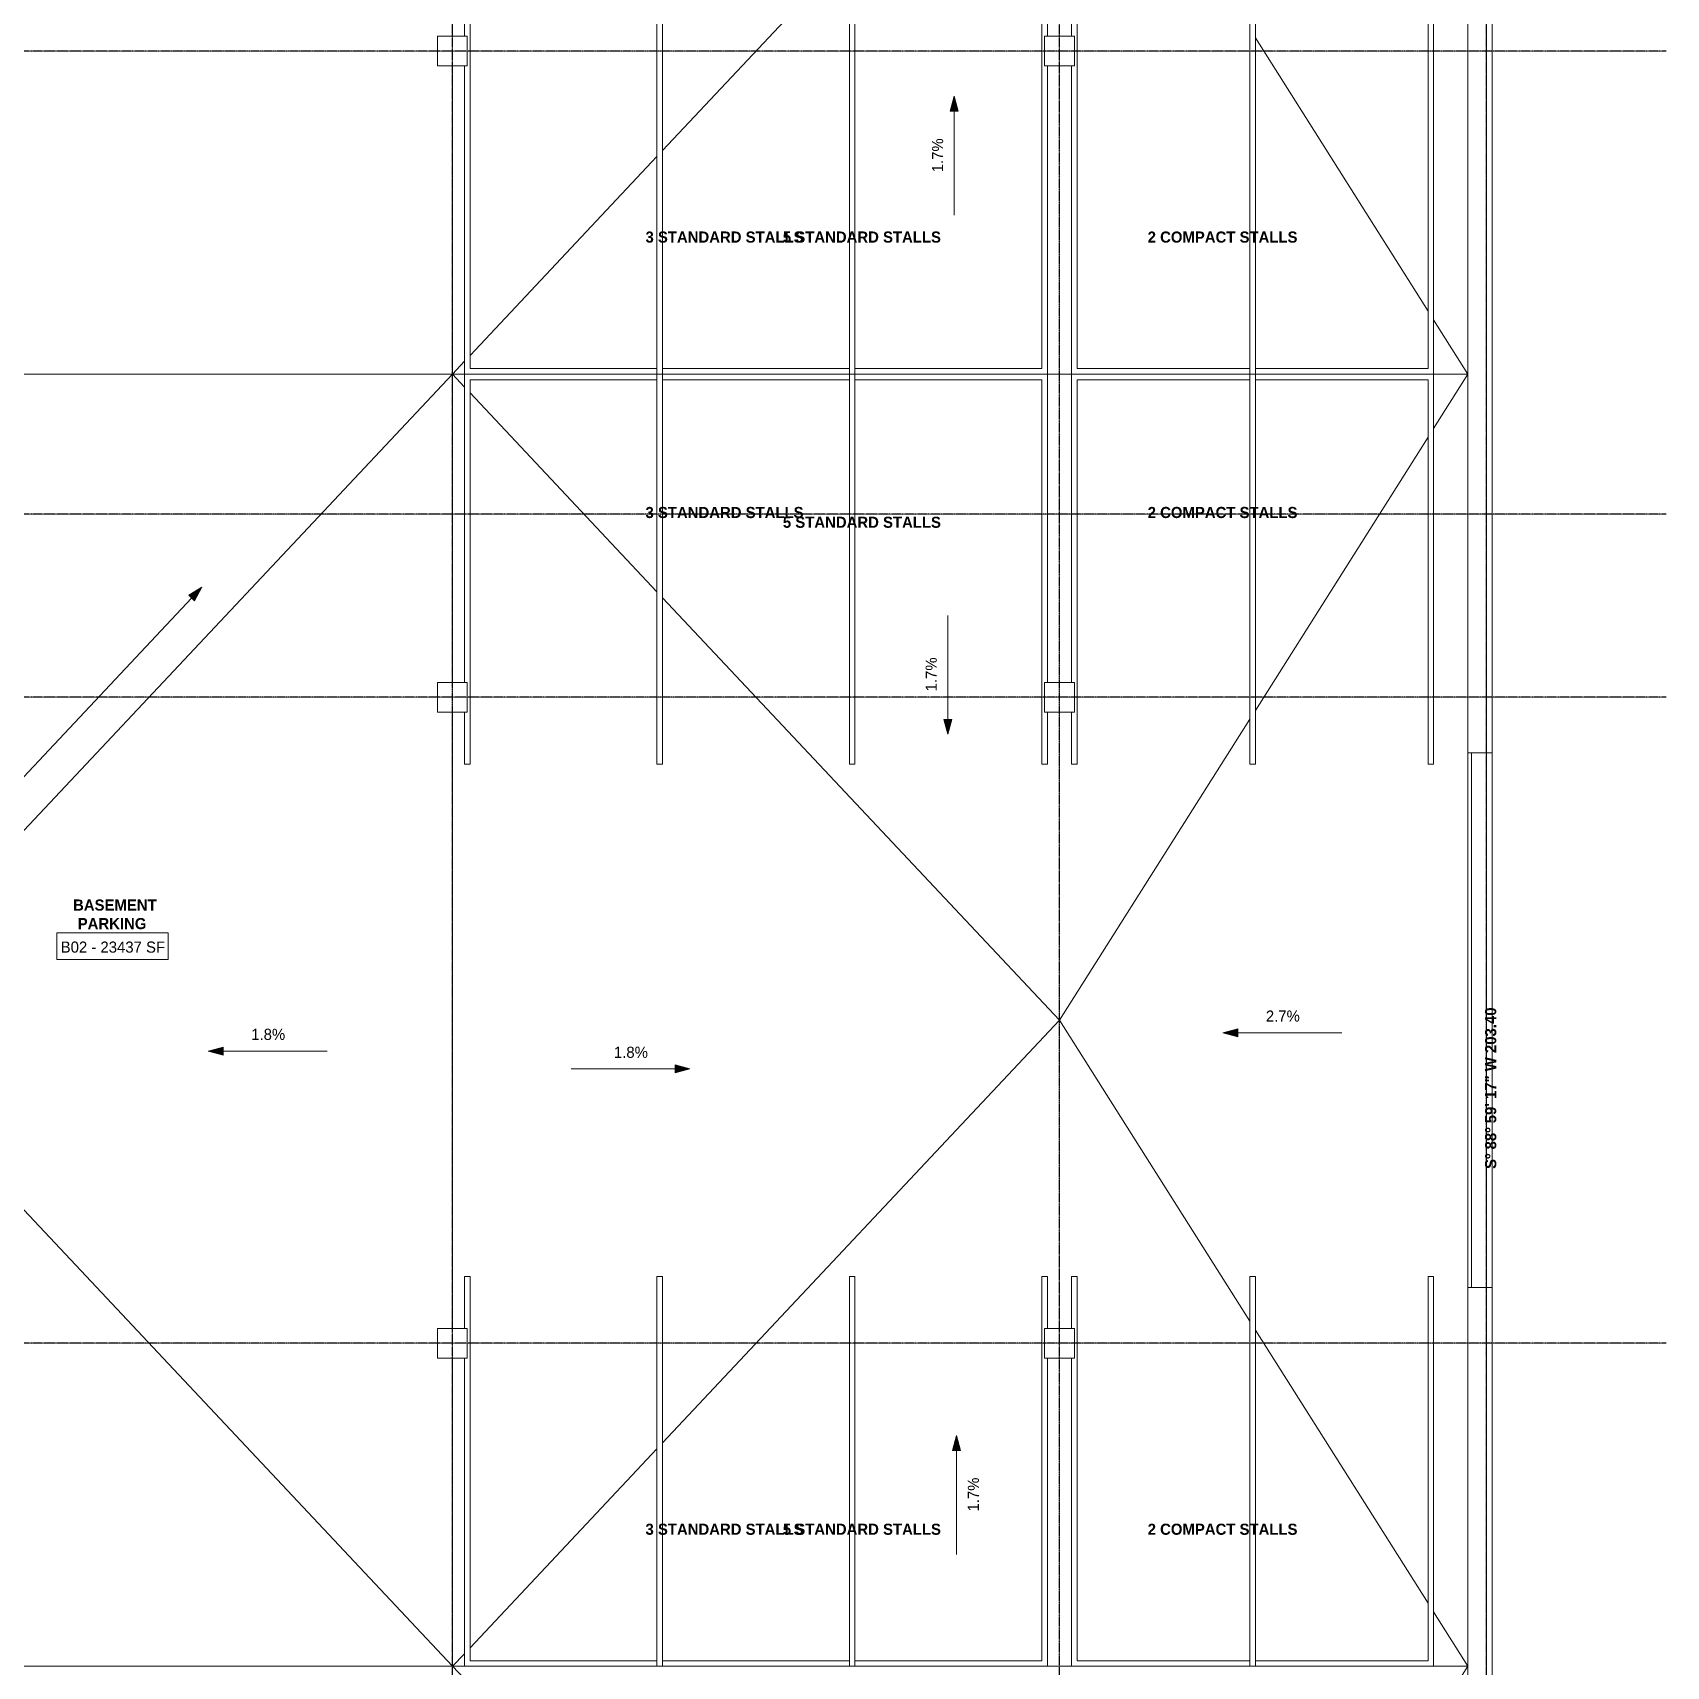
# Model space of a CAD drawing. Header units: inches. Extents: x -4110 to -1846, y 9754 to 12280.
# Drawn here: x -2726 to -1846, y 10665 to 11545 of the extents above; entities that cross this region are included whole.
import ezdxf

# ---------------------------------------------------------------- set-up
doc = ezdxf.new("R2010")
doc.units = ezdxf.units.IN
doc.header["$MEASUREMENT"] = 0
doc.linetypes.add('Grid Line 1_2_', pattern=[0.875, 0.5, -0.125, 0.125, -0.125])
for name, color, linetype, lineweight in [('0-1', 7, 'Continuous', 5), ('0-3', 8, 'Continuous', 9), ('A-ANNO-NOTE', 131, 'Continuous', 9), ('A-AREA-IDEN', 2, 'Continuous', 9), ('A-FLOR-1', 8, 'Continuous', 9), ('A-FLOR-2', 250, 'Continuous', 9), ('A-GENM-1', 250, 'Continuous', 9), ('G-ANNO-DIMS', 111, 'Continuous', 9), ('G-ANNO-TEXT-1', 147, 'Continuous', 20), ('S-COLS-1', 250, 'Continuous', 9), ('S-FNDN-1', 250, 'Continuous', 9), ('S-GRID-1', 1, 'Grid Line 1_2_', 30)]:
    doc.layers.add(name, color=color, linetype=linetype, lineweight=lineweight)
doc.styles.add('Century Gothic', font='ufonts.com_century-gothic.ttf', dxfattribs={"height": 6})
doc.styles.add('Century Gothic_B', font='GOTHICB.TTF', dxfattribs={"height": 6})

# ---------------------------------------------------------------- blocks, each defined once
blk = doc.blocks.new('CTR - 1st Phase - Shell_rvt-1-ENLARGED FLOOR PLAN - BASEMENT')
at = {"layer": 'A-FLOR-1'}
for p, q in [((-2387.16, 11481.63), (-2173.32, 11709.19)), ((-2500.32, 11543.19), (-2500.32, 11550.83)), ((-2067.82, 11542.31), (-1974.82, 11395.2)), ((-2500.32, 11361.19), (-2500.32, 11527.19)), ((-2490.82, 11371.3), (-2390.16, 11478.43)), ((-1971.82, 11390.45), (-1953.32, 11361.19)), ((-2827.32, 11013.19), (-2500.32, 11361.19)), ((-2500.32, 11361.19), (-2827.32, 11361.19)), ((-2500.32, 11361.19), (-2493.82, 11368.11)), ((-2493.82, 11354.27), (-2500.32, 11361.19)), ((-2500.32, 11195.19), (-2500.32, 11361.19)), ((-2493.82, 11361.19), (-2500.32, 11361.19)), ((-2166.82, 11361.19), (-2179.82, 11361.19)), ((-1971.82, 11331.93), (-1953.32, 11361.19)), ((-1953.32, 11361.19), (-1971.82, 11361.19)), ((-2390.16, 11243.95), (-2490.82, 11351.08)), ((-2067.82, 11180.07), (-1974.82, 11327.18)), ((-2173.32, 11013.19), (-2387.16, 11240.75)), ((-2500.32, 10847.19), (-2500.32, 11179.19)), ((-2173.32, 11013.19), (-2070.82, 11175.33)), ((-2500.32, 10665.35), (-2827.32, 11013.19)), ((-2173.32, 11013.19), (-2387.16, 10785.54)), ((-2070.82, 10851.06), (-2173.32, 11013.19)), ((-1974.82, 10699.21), (-2067.82, 10846.32)), ((-2500.32, 10665.35), (-2500.32, 10831.19)), ((-2390.16, 10782.35), (-2490.82, 10675.18)), ((-1953.32, 10665.21), (-1971.82, 10694.47)), ((-2500.32, 10665.35), (-2833.82, 10665.2)), ((-2500.32, 10665.06), (-2500.32, 10665.35)), ((-2500.19, 10665.21), (-2500.32, 10665.35)), ((-2500.19, 10665.21), (-2500.32, 10665.06)), ((-2493.82, 10671.98), (-2500.19, 10665.21)), ((-2493.82, 10658.43), (-2500.19, 10665.21)), ((-2500.19, 10665.21), (-2493.82, 10665.21)), ((-2179.82, 10665.21), (-2166.82, 10665.21)), ((-1971.82, 10665.21), (-1953.32, 10665.21)), ((-1953.32, 10665.21), (-1971.82, 10635.95))]:
    blk.add_line(p, q, dxfattribs=at)
at = {"layer": 'A-FLOR-2'}
blk.add_line((-1953.32, 11157.19), (-1953.32, 10869.19), dxfattribs=at)
at = {"layer": 'S-FNDN-1'}
for p, q in [((-1943.32, 11565.19), (-1943.32, 11157.19)), ((-1940.32, 11157.19), (-1940.32, 11565.19)), ((-1943.32, 11157.19), (-1940.32, 11157.19)), ((-1940.32, 11157.19), (-1943.32, 11157.19)), ((-1943.32, 11157.19), (-1943.32, 10869.19)), ((-1940.32, 10869.19), (-1940.32, 11157.19)), ((-1940.32, 10869.19), (-1943.32, 10869.19)), ((-1943.32, 10869.19), (-1943.32, 10461.19)), ((-1943.32, 10869.19), (-1940.32, 10869.19)), ((-1940.32, 10461.19), (-1940.32, 10869.19))]:
    blk.add_line(p, q, dxfattribs=at)
blk = doc.blocks.new('034100 - Precast Structural Concrete - Column - Corbels - 16_x16_-2331172-ENLARGED FLOOR PLAN - BASEMENT')
at = {"layer": 'S-COLS-1'}
for p, q in [((-8.91, 8.98), (-8.98, 8.98)), ((-8.98, 8.98), (-8.98, -7.02)), ((6.94, 8.98), (-8.91, 8.98)), ((7.02, 8.98), (6.94, 8.98)), ((7.02, -7.02), (7.02, 8.98)), ((-8.98, -7.02), (-8.91, -7.02)), ((-8.91, -7.02), (6.94, -7.02)), ((6.94, -7.02), (7.02, -7.02))]:
    blk.add_line(p, q, dxfattribs=at)
blk = doc.blocks.new('034100 - Precast Structural Concrete - Column - Corbels - 16_x16_-2331168-ENLARGED FLOOR PLAN - BASEMENT')
at = {"layer": 'S-COLS-1'}
for p, q in [((-8.91, 8.98), (-8.98, 8.98)), ((-8.98, 8.98), (-8.98, -7.02)), ((6.94, 8.98), (-8.91, 8.98)), ((7.02, 8.98), (6.94, 8.98)), ((7.02, -7.02), (7.02, 8.98)), ((-8.98, -7.02), (-8.91, -7.02)), ((-8.91, -7.02), (6.94, -7.02)), ((6.94, -7.02), (7.02, -7.02))]:
    blk.add_line(p, q, dxfattribs=at)
blk = doc.blocks.new('034100 - Precast Structural Concrete - Column - Corbels - 16_x16_-2331170-ENLARGED FLOOR PLAN - BASEMENT')
at = {"layer": 'S-COLS-1'}
for p, q in [((-8.91, 8.98), (-8.98, 8.98)), ((-8.98, 8.98), (-8.98, -7.02)), ((6.94, 8.98), (-8.91, 8.98)), ((7.02, 8.98), (6.94, 8.98)), ((7.02, -7.02), (7.02, 8.98)), ((-8.98, -7.02), (-8.91, -7.02)), ((-8.91, -7.02), (6.94, -7.02)), ((6.94, -7.02), (7.02, -7.02))]:
    blk.add_line(p, q, dxfattribs=at)
blk = doc.blocks.new('CTR - 1st Phase - Structure_rvt-1-ENLARGED FLOOR PLAN - BASEMENT')
at = {"layer": 'S-COLS-1'}
for p, q in [((-2165.32, 11543.19), (-2181.32, 11543.19)), ((-2181.32, 11543.19), (-2181.32, 11543.11)), ((-2181.32, 11543.11), (-2181.32, 11527.27)), ((-2165.32, 11543.11), (-2165.32, 11543.19)), ((-2165.32, 11527.27), (-2165.32, 11543.11)), ((-2181.32, 11527.27), (-2181.32, 11527.19)), ((-2181.32, 11527.19), (-2165.32, 11527.19)), ((-2165.32, 11527.19), (-2165.32, 11527.27)), ((-2165.32, 11195.19), (-2181.32, 11195.19)), ((-2181.32, 11195.19), (-2181.32, 11195.11)), ((-2181.32, 11195.11), (-2181.32, 11179.27)), ((-2165.32, 11195.11), (-2165.32, 11195.19)), ((-2165.32, 11179.27), (-2165.32, 11195.11)), ((-2181.32, 11179.27), (-2181.32, 11179.19)), ((-2181.32, 11179.19), (-2165.32, 11179.19)), ((-2165.32, 11179.19), (-2165.32, 11179.27)), ((-2181.32, 10847.19), (-2181.32, 10847.11)), ((-2165.32, 10847.19), (-2181.32, 10847.19)), ((-2181.32, 10847.11), (-2181.32, 10831.27)), ((-2165.32, 10847.11), (-2165.32, 10847.19)), ((-2165.32, 10831.27), (-2165.32, 10847.11)), ((-2181.32, 10831.27), (-2181.32, 10831.19)), ((-2181.32, 10831.19), (-2165.32, 10831.19)), ((-2165.32, 10831.19), (-2165.32, 10831.27))]:
    blk.add_line(p, q, dxfattribs=at)
at = {"layer": 'S-FNDN-1'}
for p, q in [((-1953.32, 11559.19), (-1953.32, 11157.19)), ((-1943.32, 11157.19), (-1943.32, 11559.19)), ((-1953.32, 11157.19), (-1943.32, 11157.19)), ((-1943.32, 11157.19), (-1951.32, 11157.19)), ((-1951.32, 11157.19), (-1951.32, 10869.19)), ((-1943.32, 10869.19), (-1943.32, 11157.19)), ((-1943.32, 10869.19), (-1953.32, 10869.19)), ((-1953.32, 10869.19), (-1953.32, 10461.19)), ((-1951.32, 10869.19), (-1943.32, 10869.19)), ((-1943.32, 10461.19), (-1943.32, 10869.19))]:
    blk.add_line(p, q, dxfattribs=at)
at = {"layer": 'S-GRID-1'}
for p, q in [((-2500.32, 9772.61), (-2500.32, 12247.5)), ((-2173.32, 9772.61), (-2173.32, 12247.5)), ((-1943.32, 9772.61), (-1943.32, 12247.5)), ((-1846.46, 11535.19), (-4076.95, 11535.19)), ((-1846.46, 11285.79), (-4076.95, 11285.79)), ((-1846.46, 11187.19), (-4076.95, 11187.19)), ((-1846.46, 10839.19), (-4076.95, 10839.19))]:
    blk.add_line(p, q, dxfattribs=at)
at = {"layer": '0-3'}
for name, p, rotation in [('034100 - Precast Structural Concrete - Column - Corbels - 16_x16_-2331172-ENLARGED FLOOR PLAN - BASEMENT', (-2501.31, 11534.21), 269.9999999999963), ('034100 - Precast Structural Concrete - Column - Corbels - 16_x16_-2331170-ENLARGED FLOOR PLAN - BASEMENT', (-2501.31, 11186.21), 269.9999999999967), ('034100 - Precast Structural Concrete - Column - Corbels - 16_x16_-2331168-ENLARGED FLOOR PLAN - BASEMENT', (-2499.34, 10840.17), 90.0000000000016)]:
    blk.add_blockref(name, p, dxfattribs=dict(at, rotation=rotation))
blk = doc.blocks.new('Parking_Stall_Multiple - STANDARD-V4-ENLARGED FLOOR PLAN - BASEMENT')
at = {"layer": 'A-GENM-1'}
for p, q in [((166, 314), (0, 314)), ((0, 314), (0, 207.34)), ((3, 210.34), (3, 311)), ((3, 311), (210, 311)), ((210, 314), (182, 314)), ((210, 311), (210, 314)), ((210, 210.34), (0, 210.34)), ((0, 210.34), (0, 103.67)), ((0, 207.34), (210, 207.34)), ((210, 210.34), (3, 210.34)), ((3, 106.67), (3, 207.34)), ((3, 207.34), (210, 207.34)), ((210, 207.34), (210, 210.34)), ((210, 207.34), (210, 210.34)), ((210, 106.67), (0, 106.67)), ((0, 106.67), (0, 0)), ((210, 106.67), (3, 106.67)), ((210, 103.67), (210, 106.67)), ((210, 103.67), (210, 106.67)), ((0, 103.67), (210, 103.67)), ((3, 3), (3, 103.67)), ((3, 103.67), (210, 103.67)), ((210, 3), (3, 3)), ((210, 0), (210, 3)), ((0, 0), (166, 0)), ((182, 0), (210, 0))]:
    blk.add_line(p, q, dxfattribs=at)
blk = doc.blocks.new('Parking_Stall_Multiple - STANDARD-V5-ENLARGED FLOOR PLAN - BASEMENT')
at = {"layer": 'A-GENM-1'}
for p, q in [((166, 0), (0, 0)), ((0, 0), (0, -106.67)), ((210, 0), (182, 0)), ((210, -3), (210, 0)), ((3, -103.67), (3, -3)), ((3, -3), (210, -3)), ((210, -103.67), (0, -103.67)), ((0, -103.67), (0, -210.34)), ((210, -103.67), (3, -103.67)), ((210, -106.67), (210, -103.67)), ((210, -106.67), (210, -103.67)), ((0, -106.67), (210, -106.67)), ((3, -207.34), (3, -106.67)), ((3, -106.67), (210, -106.67)), ((210, -207.34), (0, -207.34)), ((0, -207.34), (0, -314)), ((0, -210.34), (210, -210.34)), ((210, -207.34), (3, -207.34)), ((3, -311), (3, -210.34)), ((3, -210.34), (210, -210.34)), ((210, -210.34), (210, -207.34)), ((210, -210.34), (210, -207.34)), ((0, -314), (166, -314)), ((210, -311), (3, -311)), ((182, -314), (210, -314)), ((210, -314), (210, -311))]:
    blk.add_line(p, q, dxfattribs=at)
blk = doc.blocks.new('Parking_Stall_Multiple - COMPACT-V6-ENLARGED FLOOR PLAN - BASEMENT')
at = {"layer": 'A-GENM-1'}
for p, q in [((210, 0), (0, 0)), ((0, 0), (0, -99)), ((210, -3), (210, 0)), ((3, -96), (3, -3)), ((3, -3), (210, -3)), ((210, -96), (0, -96)), ((0, -96), (0, -195)), ((210, -96), (3, -96)), ((210, -99), (210, -96)), ((210, -99), (210, -96)), ((0, -99), (210, -99)), ((3, -192), (3, -99)), ((3, -99), (210, -99)), ((210, -192), (3, -192)), ((210, -195), (210, -192)), ((0, -195), (166, -195)), ((182, -195), (210, -195))]:
    blk.add_line(p, q, dxfattribs=at)
blk = doc.blocks.new('Parking_Stall_Multiple - STANDARD-V7-ENLARGED FLOOR PLAN - BASEMENT')
at = {"layer": 'A-GENM-1'}
for p, q in [((166, 314), (0, 314)), ((0, 314), (0, 207.34)), ((3, 210.34), (3, 311)), ((3, 311), (210, 311)), ((210, 314), (182, 314)), ((210, 311), (210, 314)), ((210, 210.34), (0, 210.34)), ((0, 210.34), (0, 103.67)), ((0, 207.34), (210, 207.34)), ((210, 210.34), (3, 210.34)), ((3, 106.67), (3, 207.34)), ((3, 207.34), (210, 207.34)), ((210, 207.34), (210, 210.34)), ((210, 207.34), (210, 210.34)), ((210, 106.67), (0, 106.67)), ((0, 106.67), (0, 0)), ((210, 106.67), (3, 106.67)), ((210, 103.67), (210, 106.67)), ((210, 103.67), (210, 106.67)), ((0, 103.67), (210, 103.67)), ((3, 3), (3, 103.67)), ((3, 103.67), (210, 103.67)), ((210, 3), (3, 3)), ((210, 0), (210, 3)), ((0, 0), (166, 0)), ((182, 0), (210, 0))]:
    blk.add_line(p, q, dxfattribs=at)
blk = doc.blocks.new('Parking_Stall_Multiple - COMPACT-2287195-ENLARGED FLOOR PLAN - BASEMENT')
at = {"layer": 'A-GENM-1'}
for p, q in [((166, 195), (0, 195)), ((0, 195), (0, 96)), ((210, 195), (182, 195)), ((210, 192), (210, 195)), ((3, 99), (3, 192)), ((3, 192), (210, 192)), ((210, 99), (0, 99)), ((0, 99), (0, 0)), ((210, 99), (3, 99)), ((210, 96), (210, 99)), ((210, 96), (210, 99)), ((0, 96), (210, 96)), ((3, 3), (3, 96)), ((3, 96), (210, 96)), ((210, 3), (3, 3)), ((210, 0), (210, 3)), ((0, 0), (210, 0))]:
    blk.add_line(p, q, dxfattribs=at)

msp = doc.modelspace()

# ---------------------------------------------------------------- hatches: boundary and pattern name
at = {"layer": 'A-ANNO-NOTE'}
msp.add_hatch(color=256, dxfattribs=at).paths.add_polyline_path([(-2635.29, 11246.42), (-2642.33, 11242.06), (-2639.2, 11239.12)], flags=0)
at = {"layer": 'G-ANNO-DIMS'}
for points in [[(-2229.99, 11510.84), (-2232.13, 11502.84), (-2227.85, 11502.84)], [(-2233.43, 11167.23), (-2231.29, 11175.23), (-2235.57, 11175.23)], [(-2085.27, 11006.45), (-2077.27, 11004.31), (-2077.27, 11008.59)], [(-2631.79, 10996.59), (-2623.79, 10994.44), (-2623.79, 10998.73)], [(-2372.42, 10986.95), (-2380.42, 10989.1), (-2380.42, 10984.81)], [(-2228.86, 10789.48), (-2231, 10781.48), (-2226.71, 10781.48)]]:
    msp.add_hatch(color=256, dxfattribs=at).paths.add_polyline_path(points, flags=0)

# ---------------------------------------------------------------- linework, layer by layer
at = {"layer": 'A-ANNO-NOTE'}
for p, q in [((-2635.29, 11246.42), (-2847.17, 11021)), ((-2635.29, 11246.42), (-2642.33, 11242.06)), ((-2639.2, 11239.12), (-2635.29, 11246.42)), ((-2642.33, 11242.06), (-2639.2, 11239.12))]:
    msp.add_line(p, q, dxfattribs=at)
at = {"layer": 'A-AREA-IDEN', "flags": 128}
msp.add_lwpolyline([(-2713.3, 11060.26), (-2653.47, 11060.26), (-2653.47, 11045.93), (-2713.3, 11045.93)], close=True, dxfattribs=at)
at = {"layer": 'G-ANNO-DIMS'}
for p, q in [((-2229.99, 11510.84), (-2232.13, 11502.84)), ((-2227.85, 11502.84), (-2229.99, 11510.84)), ((-2229.99, 11446.84), (-2229.99, 11510.84)), ((-2232.13, 11502.84), (-2227.85, 11502.84)), ((-2233.43, 11231.23), (-2233.43, 11167.23)), ((-2231.29, 11175.23), (-2235.57, 11175.23)), ((-2235.57, 11175.23), (-2233.43, 11167.23)), ((-2233.43, 11167.23), (-2231.29, 11175.23)), ((-2077.27, 11008.59), (-2085.27, 11006.45)), ((-2077.27, 11004.31), (-2077.27, 11008.59)), ((-2085.27, 11006.45), (-2077.27, 11004.31)), ((-2021.27, 11006.45), (-2085.27, 11006.45)), ((-2623.79, 10998.73), (-2631.79, 10996.59)), ((-2631.79, 10996.59), (-2623.79, 10994.44)), ((-2567.79, 10996.59), (-2631.79, 10996.59)), ((-2623.79, 10994.44), (-2623.79, 10998.73)), ((-2436.42, 10986.95), (-2372.42, 10986.95)), ((-2372.42, 10986.95), (-2380.42, 10989.1)), ((-2380.42, 10989.1), (-2380.42, 10984.81)), ((-2380.42, 10984.81), (-2372.42, 10986.95)), ((-2228.86, 10789.48), (-2231, 10781.48)), ((-2226.71, 10781.48), (-2228.86, 10789.48)), ((-2228.84, 10725.48), (-2228.86, 10789.48)), ((-2231, 10781.48), (-2226.71, 10781.48))]:
    msp.add_line(p, q, dxfattribs=at)

# ---------------------------------------------------------------- block references
at = {"layer": '0-1'}
for name in ['CTR - 1st Phase - Structure_rvt-1-ENLARGED FLOOR PLAN - BASEMENT', 'CTR - 1st Phase - Shell_rvt-1-ENLARGED FLOOR PLAN - BASEMENT']:
    msp.add_blockref(name, (0, 0), dxfattribs=at)
at = {"layer": 'A-GENM-1'}
for name, p, rotation in [('Parking_Stall_Multiple - STANDARD-V7-ENLARGED FLOOR PLAN - BASEMENT', (-2179.82, 11361.19), 89.99999999999953), ('Parking_Stall_Multiple - COMPACT-2287195-ENLARGED FLOOR PLAN - BASEMENT', (-1971.82, 11361.19), 89.99999999999821), ('Parking_Stall_Multiple - STANDARD-V5-ENLARGED FLOOR PLAN - BASEMENT', (-2179.82, 11361.19), 270.0000000000005), ('Parking_Stall_Multiple - COMPACT-V6-ENLARGED FLOOR PLAN - BASEMENT', (-1971.82, 11361.19), 270.0000000000005), ('Parking_Stall_Multiple - STANDARD-V4-ENLARGED FLOOR PLAN - BASEMENT', (-2179.82, 10665.19), 89.99999999999953), ('Parking_Stall_Multiple - COMPACT-2287195-ENLARGED FLOOR PLAN - BASEMENT', (-1971.82, 10665.19), 89.99999999999953)]:
    msp.add_blockref(name, p, dxfattribs=dict(at, rotation=rotation))

# ---------------------------------------------------------------- texts
at = {"layer": 'A-AREA-IDEN', "char_height": 6, "attachment_point": 1}
for s, insert, width, style in [('BASEMENT', (-2704.64, 11078.24), 51.308, 'Century Gothic_B'), ('PARKING', (-2702.14, 11068.24), 45.248, 'Century Gothic_B'), ('B02 - 23437 SF', (-2711.3, 11055.59), 67.468, 'Century Gothic')]:
    msp.add_mtext(s, dxfattribs=dict(at, insert=insert, width=width, style=style))
at = {"layer": 'G-ANNO-TEXT-1', "char_height": 6, "attachment_point": 1, "style": 'Century Gothic_B'}
for s, insert, width in [('3 STANDARD STALLS', (-2396.31, 11438.03), 96.556), ('5 STANDARD STALLS', (-2322.31, 11438.03), 96.556), ('2 COMPACT STALLS', (-2125.81, 11438.03), 95.142), ('3 STANDARD STALLS', (-2396.31, 11289.68), 96.556), ('2 COMPACT STALLS', (-2125.81, 11289.68), 95.142), ('5 STANDARD STALLS', (-2322.31, 11284.43), 96.556), ('3 STANDARD STALLS', (-2396.31, 10742.03), 96.556), ('5 STANDARD STALLS', (-2322.31, 10742.03), 96.556), ('2 COMPACT STALLS', (-2125.81, 10742.03), 95.142)]:
    msp.add_mtext(s, dxfattribs=dict(at, insert=insert, width=width))
at = {"layer": 'G-ANNO-TEXT-1', "insert": (-1944.08, 10933.11), "char_height": 6, "width": 109.282, "attachment_point": 1, "rotation": 90, "style": 'Century Gothic_B'}
msp.add_mtext('Sº 88º 59\' 17" W 203.40', dxfattribs=at)

# ---------------------------------------------------------------- next in the draw order: texts
at = {"layer": 'G-ANNO-DIMS', "char_height": 6, "width": 21.3504, "attachment_point": 1, "rotation": 90, "line_spacing_factor": 0.984502, "style": 'Century Gothic', "bg_fill": 3, "box_fill_scale": 1.25, "bg_fill_color": 256, "bg_fill_true_color": 13158600, "bg_fill_transparency": 0}
for insert in [(-2241.98, 11469.94), (-2245.42, 11190.33), (-2222.7, 10748.58)]:
    msp.add_mtext('1.7%', dxfattribs=dict(at, insert=insert))
at = {"layer": 'G-ANNO-DIMS', "char_height": 6, "width": 21.3504, "attachment_point": 1, "line_spacing_factor": 0.984502, "style": 'Century Gothic', "bg_fill": 3, "box_fill_scale": 1.25, "bg_fill_color": 256, "bg_fill_true_color": 13158600, "bg_fill_transparency": 0}
for s, insert in [('2.7%', (-2062.16, 11018.44)), ('1.8%', (-2608.69, 11008.58)), ('1.8%', (-2413.32, 10998.94))]:
    msp.add_mtext(s, dxfattribs=dict(at, insert=insert))

doc.saveas('drawing.dxf')
